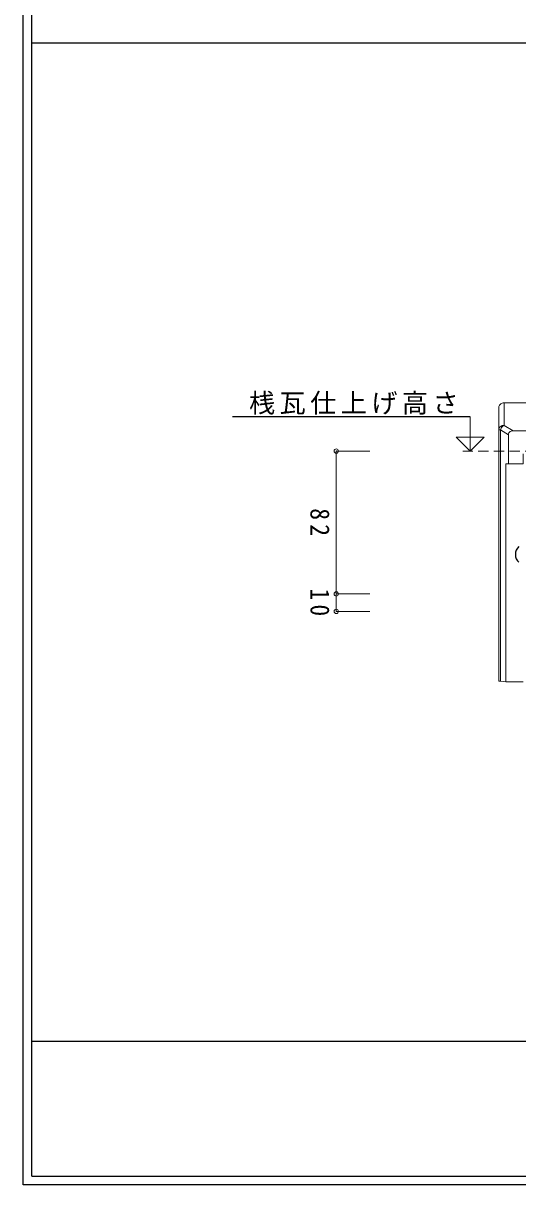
# Model space of a CAD drawing. Units: millimetres, scale not verified. Extents: x -2040 to -50, y -944 to 1841.
# Drawn here: x -2040 to -1757, y 491 to 1157 of the extents above; entities that cross this region are included whole.
import ezdxf

# ---------------------------------------------------------------- set-up
doc = ezdxf.new("R2010")
doc.units = ezdxf.units.MM
doc.header["$LTSCALE"] = 5
doc.header["$PDMODE"] = 32
doc.header["$PDSIZE"] = 2.5
doc.linetypes.add('DASHED1', pattern=[1.8, 1.2, -0.6])
doc.layers.add('4-0', color=7, linetype='Continuous')
doc.layers.add('4-5', color=2, linetype='Continuous')
doc.layers.add('4-7', color=6, linetype='Continuous', lineweight=18)
doc.styles.add('ＭＳ ゴシック', font='')
doc.styles.get('ＭＳ ゴシック').set_extended_font_data('MS Gothic')

msp = doc.modelspace()

# ---------------------------------------------------------------- linework, layer by layer
at = {"layer": '4-0'}
for p, q in [((-2040.483, 490.538), (-2040.483, 1840.537)), ((-1783.883, 931.055), (-1920.405, 931.055)), ((-50.483, 490.538), (-2040.483, 490.538))]:
    msp.add_line(p, q, dxfattribs=at)
at = {"layer": '4-0', "color": 2}
for q in [(-2035.483, 1835.537), (-55.483, 495.538)]:
    msp.add_line((-2035.483, 495.538), q, dxfattribs=at)
at = {"layer": '4-0', "color": 4}
for p, q in [((-55.483, 1145.499), (-2035.483, 1145.499)), ((-2035.483, 572.897), (-55.483, 572.897))]:
    msp.add_line(p, q, dxfattribs=at)
at = {"layer": '4-0'}
msp.add_arc((-1751.826, 852.11), 6.063, 132.07719, 227.92281, dxfattribs=at)
at = {"layer": '4-7', "color": 3}
for p, q in [((-1767.389, 936.545), (-1767.344, 936.99)), ((-1767.344, 936.99), (-1767.208, 937.422)), ((-1767.208, 937.422), (-1766.987, 937.827)), ((-1766.987, 937.827), (-1766.688, 938.193)), ((-1766.688, 938.193), (-1766.318, 938.51)), ((-1766.318, 938.51), (-1765.889, 938.766)), ((-1765.889, 938.766), (-1765.415, 938.955)), ((-1765.415, 938.955), (-1764.91, 939.071)), ((-1764.91, 939.071), (-1764.389, 939.11)), ((-1767.389, 923.604), (-1767.344, 924.05)), ((-1767.389, 923.604), (-1767.389, 779.595)), ((-1767.344, 924.05), (-1767.208, 924.481)), ((-1767.208, 924.481), (-1766.987, 924.887)), ((-1766.987, 924.887), (-1766.688, 925.253)), ((-1766.688, 925.253), (-1766.318, 925.569)), ((-1766.511, 923.604), (-1766.333, 924.083)), ((-1766.511, 923.604), (-1761.889, 920.799)), ((-1766.511, 779.365), (-1766.511, 923.604)), ((-1766.333, 924.083), (-1766.097, 924.547)), ((-1766.318, 925.569), (-1765.889, 925.825)), ((-1766.097, 924.547), (-1765.808, 924.983)), ((-1765.889, 925.825), (-1765.415, 926.014)), ((-1765.808, 924.983), (-1765.477, 925.376)), ((-1765.477, 925.376), (-1765.112, 925.716)), ((-1765.415, 926.014), (-1764.91, 926.13)), ((-1765.112, 925.716), (-1764.725, 925.992)), ((-1764.91, 926.13), (-1764.389, 926.169)), ((-1764.725, 925.992), (-1764.389, 926.169)), ((-1759.204, 923.02), (-1764.389, 926.169)), ((-1761.889, 920.799), (-1761.825, 921.346)), ((-1761.889, 920.799), (-1761.889, 904.11)), ((-1761.825, 921.346), (-1761.634, 921.837)), ((-1761.634, 921.837), (-1761.321, 922.258)), ((-1761.321, 922.258), (-1760.897, 922.596)), ((-1760.897, 922.596), (-1760.374, 922.839)), ((-1760.374, 922.839), (-1759.768, 922.982)), ((-1759.768, 922.982), (-1759.204, 923.02)), ((-1737.89, 923.01), (-1759.201, 923.02)), ((-1763.389, 904.11), (-1760.389, 904.11)), ((-1763.389, 779.028), (-1763.389, 904.11)), ((-1767.378, 786.923), (-1767.389, 786.951)), ((-1767.287, 779.511), (-1767.378, 779.566)), ((-1767.108, 779.458), (-1767.287, 779.511)), ((-1766.847, 779.409), (-1767.108, 779.458)), ((-1766.511, 779.365), (-1766.847, 779.409)), ((-1766.511, 779.365), (-1763.389, 779.028)), ((-1763.389, 779.028), (-1753.389, 779.028))]:
    msp.add_line(p, q, dxfattribs=at)
at = {"layer": '4-7', "color": 7}
for p, q in [((-1783.883, 931.055), (-1783.883, 911.463)), ((-1860.726, 911.463), (-1860.726, 829.51)), ((-1860.726, 911.463), (-1841.438, 911.463)), ((-1860.726, 829.51), (-1860.726, 819.462)), ((-1860.726, 829.51), (-1841.438, 829.51)), ((-1860.726, 819.462), (-1841.438, 819.462))]:
    msp.add_line(p, q, dxfattribs=at)
at = {"layer": '4-7', "color": 7, "linetype": 'DASHED1'}
msp.add_line((-981.332, 911.463), (-1787.978, 911.463), dxfattribs=at)
at = {"layer": '4-7', "color": 3}
for points in [[(-1767.389, 936.545), (-1767.389, 923.604), (-1766.511, 923.604)], [(-1764.389, 926.169), (-1764.389, 939.11), (-1744.389, 939.11)], [(-1753.389, 909.842), (-1753.389, 904.11), (-1760.389, 904.11)]]:
    msp.add_lwpolyline(points, dxfattribs=at)
at = {"layer": '4-7', "color": 7}
msp.add_lwpolyline([(-1791.883, 919.463), (-1783.883, 911.463), (-1775.883, 919.463)], close=True, dxfattribs=at)
for p in [(-1860.726, 911.463), (-1860.726, 829.51), (-1860.726, 819.462)]:
    msp.add_point(p, dxfattribs=at)

# ---------------------------------------------------------------- texts
at = {"layer": '4-5', "insert": (-1910.825, 932.321), "char_height": 11, "attachment_point": 7, "style": 'ＭＳ ゴシック'}
msp.add_mtext('\\T1.17;桟瓦仕上げ高さ', dxfattribs=at)
at = {"layer": '4-5', "char_height": 11, "attachment_point": 7, "rotation": 270, "style": 'ＭＳ ゴシック'}
for s, insert in [('\\T1.36;\\W0.9;82', (-1875.726, 878.612)), ('\\T1.36;\\W0.9;10', (-1875.726, 832.611))]:
    msp.add_mtext(s, dxfattribs=dict(at, insert=insert))

doc.saveas('drawing.dxf')
